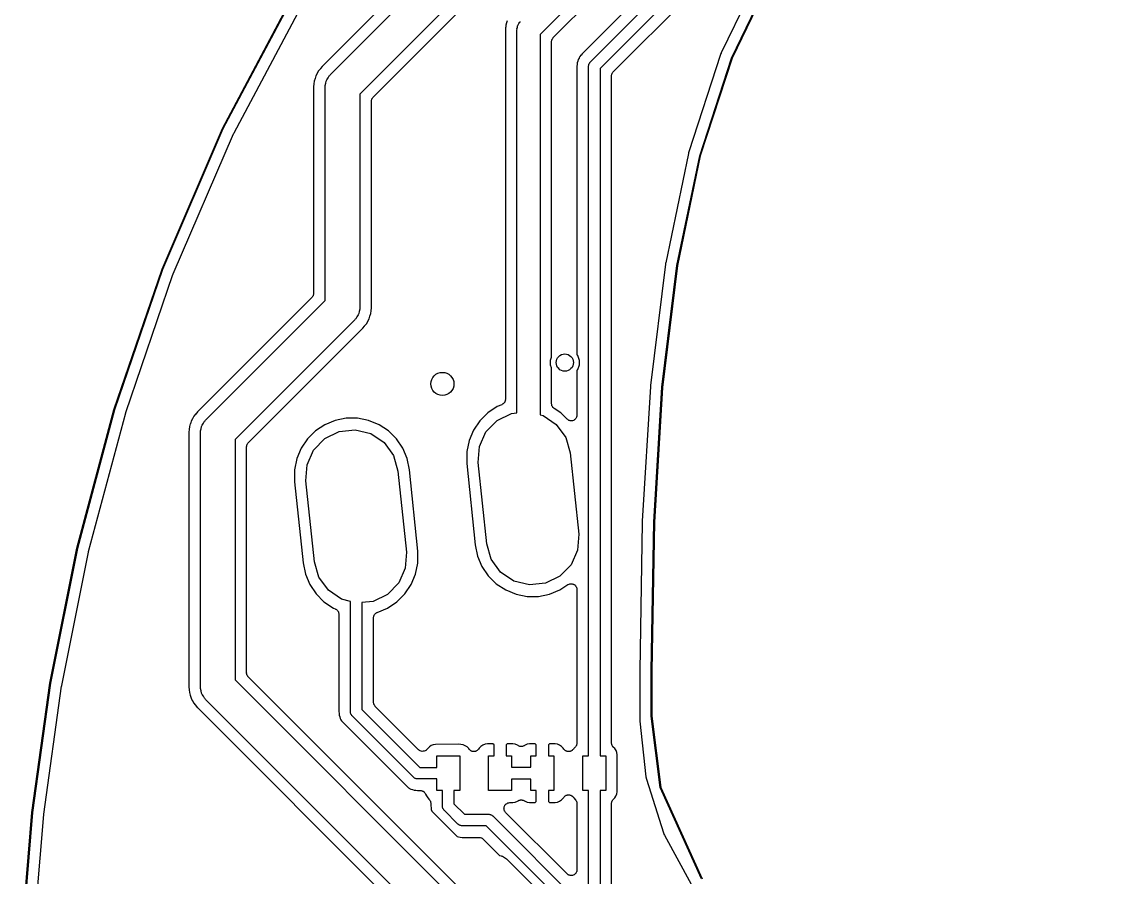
# Model space of a CAD drawing. Extents: x 69.6 to 139.6, y -158 to -61.
# Drawn here: x 69.64 to 88.52, y -91.35 to -76.54 of the extents above; entities that cross this region are included whole.
import ezdxf

# ---------------------------------------------------------------- set-up
doc = ezdxf.new("R2010")
doc.units = 0
doc.header["$MEASUREMENT"] = 0
doc.layers.add('BLACK', color=7, linetype='CONTINUOUS')

msp = doc.modelspace()

# ---------------------------------------------------------------- linework, layer by layer
at = {"layer": 'Black'}
for p, q in [((86.3945, -65.7584), (74.8399, -77.313)), ((74.9779, -77.4579), (86.5362, -65.8995)), ((86.9183, -66.366), (75.49, -77.7943)), ((75.7193, -77.8478), (87.0175, -66.5496)), ((88.4728, -66.9), (78.611, -76.7619)), ((78.8403, -76.8154), (88.5183, -67.1373)), ((88.1593, -68.2765), (79.3409, -77.0948)), ((79.4789, -77.2397), (88.301, -68.4176)), ((88.4131, -68.5883), (79.6496, -77.3518)), ((79.8789, -77.4054), (88.4666, -68.8176)), ((82.4702, -75.5857), (81.749, -77.0775)), ((81.927, -77.169), (82.6507, -75.6712)), ((82.6595, -75.6759), (81.9361, -77.173)), ((73.1119, -78.3908), (74.3857, -75.9915)), ((74.3945, -75.9964), (73.1208, -78.3953)), ((73.3122, -78.4612), (74.5726, -76.0908)), ((78.0156, -76.6373), (78.011, -76.678)), ((78.0157, -76.6363), (78.0155, -76.6368)), ((78.0155, -76.6368), (78.0156, -76.6373)), ((78.0196, -76.598), (78.0157, -76.6363)), ((78.0312, -76.5613), (78.0196, -76.598)), ((78.0313, -76.5607), (78.0312, -76.5613)), ((78.0315, -76.5603), (78.0313, -76.5607)), ((78.0428, -76.5235), (78.0315, -76.5603)), ((78.2118, -76.6616), (78.2185, -76.6363)), ((78.2185, -76.6363), (78.2231, -76.6106)), ((78.2231, -76.6106), (78.2274, -76.603)), ((78.2274, -76.603), (78.2297, -76.5945)), ((78.2297, -76.5945), (78.2447, -76.5731)), ((78.2447, -76.5731), (78.2578, -76.5505)), ((78.2578, -76.5505), (78.2645, -76.5448)), ((78.2645, -76.5448), (78.2696, -76.5376)), ((78.011, -76.678), (78.011, -76.678)), ((78.011, -76.678), (78.011, -76.6794)), ((78.011, -76.6794), (78.011, -83.0774)), ((78.211, -76.679), (78.2125, -76.6703)), ((78.211, -83.3099), (78.211, -76.679)), ((78.2125, -76.6703), (78.2118, -76.6616)), ((78.611, -76.7619), (78.611, -83.3452)), ((78.8192, -76.8481), (78.8204, -76.8439)), ((78.8204, -76.8439), (78.8279, -76.8331)), ((78.8279, -76.8331), (78.8344, -76.8218)), ((78.8344, -76.8218), (78.8378, -76.819)), ((78.8378, -76.819), (78.8403, -76.8154)), ((78.811, -76.8861), (78.8118, -76.8818)), ((78.811, -82.3466), (78.811, -76.8861)), ((78.8114, -76.8774), (78.8148, -76.8648)), ((78.8118, -76.8818), (78.8114, -76.8774)), ((78.8148, -76.8648), (78.817, -76.8519)), ((78.817, -76.8519), (78.8192, -76.8481)), ((79.2648, -77.2222), (79.2561, -77.2496)), ((79.2649, -77.2217), (79.2648, -77.2222)), ((79.2651, -77.2212), (79.2649, -77.2217)), ((79.2735, -77.1938), (79.2651, -77.2212)), ((79.2874, -77.1686), (79.2735, -77.1938)), ((79.2875, -77.1681), (79.2874, -77.1686)), ((79.2878, -77.1677), (79.2875, -77.1681)), ((79.3014, -77.1424), (79.2878, -77.1677)), ((79.3199, -77.1204), (79.3014, -77.1424)), ((79.3201, -77.12), (79.3199, -77.1204)), ((79.3205, -77.1196), (79.3201, -77.12)), ((79.3409, -77.0948), (79.3205, -77.1196)), ((81.7356, -77.1092), (81.1879, -78.7948)), ((81.3766, -78.8613), (81.9267, -77.1696)), ((81.9361, -77.173), (81.3862, -78.8641)), ((81.7436, -77.0914), (81.7356, -77.1092)), ((81.7445, -77.0878), (81.7436, -77.0914)), ((81.7464, -77.0846), (81.7445, -77.0878)), ((81.749, -77.0775), (81.7464, -77.0846)), ((81.9267, -77.1696), (81.9269, -77.1693)), ((81.9269, -77.1693), (81.927, -77.169)), ((74.7761, -77.3898), (74.7533, -77.4324)), ((74.8072, -77.3528), (74.7761, -77.3898)), ((74.8074, -77.3524), (74.8072, -77.3528)), ((74.8078, -77.352), (74.8074, -77.3524)), ((74.8399, -77.313), (74.8078, -77.352)), ((79.2531, -77.2793), (79.2496, -77.3108)), ((79.2496, -77.3108), (79.2496, -82.3053)), ((79.2532, -77.2782), (79.2531, -77.2787)), ((79.2531, -77.2787), (79.2531, -77.2793)), ((79.2561, -77.2496), (79.2532, -77.2782)), ((79.4496, -77.3104), (79.4503, -77.3061)), ((79.4496, -89.2503), (79.4496, -77.3104)), ((79.45, -77.3017), (79.4533, -77.2891)), ((79.4503, -77.3061), (79.45, -77.3017)), ((79.4533, -77.2891), (79.4556, -77.2762)), ((79.4556, -77.2762), (79.4578, -77.2724)), ((79.4578, -77.2724), (79.4589, -77.2682)), ((79.4589, -77.2682), (79.4664, -77.2574)), ((79.4664, -77.2574), (79.473, -77.2461)), ((79.473, -77.2461), (79.4763, -77.2433)), ((79.4763, -77.2433), (79.4789, -77.2397)), ((79.6496, -77.3518), (79.6496, -89.2503)), ((79.8664, -77.4231), (79.873, -77.4118)), ((79.873, -77.4118), (79.8763, -77.409)), ((79.8763, -77.409), (79.8789, -77.4054)), ((74.7006, -77.5686), (74.6957, -77.6166)), ((74.7152, -77.5227), (74.7006, -77.5686)), ((74.7153, -77.5222), (74.7152, -77.5227)), ((74.7155, -77.5217), (74.7153, -77.5222)), ((74.7296, -77.4755), (74.7155, -77.5217)), ((74.7528, -77.4333), (74.7296, -77.4755)), ((74.753, -77.4328), (74.7528, -77.4333)), ((74.7533, -77.4324), (74.753, -77.4328)), ((74.9013, -77.606), (74.9081, -77.5674)), ((74.9081, -77.5674), (74.9147, -77.556)), ((74.9147, -77.556), (74.9181, -77.5432)), ((74.9181, -77.5432), (74.9406, -77.5111)), ((74.9406, -77.5111), (74.9602, -77.4772)), ((74.9602, -77.4772), (74.9703, -77.4687)), ((74.9703, -77.4687), (74.9779, -77.4579)), ((79.8496, -77.4761), (79.8503, -77.4718)), ((79.8496, -89.0265), (79.8496, -77.4761)), ((79.85, -77.4674), (79.8533, -77.4548)), ((79.8503, -77.4718), (79.85, -77.4674)), ((79.8533, -77.4548), (79.8556, -77.4419)), ((79.8556, -77.4419), (79.8578, -77.4381)), ((79.8578, -77.4381), (79.8589, -77.4338)), ((79.8589, -77.4338), (79.8664, -77.4231)), ((74.6956, -77.6176), (74.69, -77.6676)), ((74.69, -77.6676), (74.69, -77.6685)), ((74.69, -77.6685), (74.69, -77.6686)), ((74.69, -77.6686), (74.69, -77.6687)), ((74.69, -77.6687), (74.69, -77.6703)), ((74.69, -77.6703), (74.69, -81.2415)), ((74.6957, -77.6166), (74.6956, -77.6171)), ((74.6956, -77.6171), (74.6956, -77.6176)), ((74.89, -77.67), (74.8923, -77.657)), ((74.89, -81.3657), (74.89, -77.67)), ((74.8911, -77.6439), (74.9013, -77.606)), ((74.8923, -77.657), (74.8911, -77.6439)), ((75.49, -77.7943), (75.49, -81.49)), ((75.69, -77.9185), (75.6908, -77.9142)), ((75.69, -81.4896), (75.69, -77.9185)), ((75.6904, -77.9098), (75.6938, -77.8972)), ((75.6908, -77.9142), (75.6904, -77.9098)), ((75.6938, -77.8972), (75.696, -77.8843)), ((75.696, -77.8843), (75.6982, -77.8805)), ((75.6982, -77.8805), (75.6994, -77.8763)), ((75.6994, -77.8763), (75.7069, -77.8656)), ((75.7069, -77.8656), (75.7134, -77.8542)), ((75.7134, -77.8542), (75.7168, -77.8514)), ((75.7168, -77.8514), (75.7193, -77.8478)), ((72.0666, -80.8234), (73.1117, -78.3911)), ((73.1208, -78.3953), (72.0759, -80.8272)), ((72.2596, -80.9063), (73.3047, -78.4796)), ((73.1117, -78.3911), (73.1118, -78.391)), ((73.1118, -78.391), (73.1119, -78.3908)), ((73.3047, -78.4796), (73.3053, -78.4778)), ((73.3053, -78.4778), (73.3064, -78.4756)), ((73.3064, -78.4756), (73.3066, -78.4751)), ((73.3066, -78.4751), (73.3069, -78.4747)), ((73.3069, -78.4747), (73.3094, -78.4698)), ((73.3094, -78.4698), (73.3122, -78.4612)), ((81.1811, -78.8226), (80.7864, -80.7121)), ((80.9811, -80.7578), (81.3764, -78.8618)), ((81.3862, -78.8641), (80.991, -80.7596)), ((81.1815, -78.8214), (81.1811, -78.8226)), ((81.1818, -78.8194), (81.1815, -78.8214)), ((81.1822, -78.8176), (81.1818, -78.8194)), ((81.1842, -78.8117), (81.1822, -78.8164)), ((81.1822, -78.8164), (81.1822, -78.8164)), ((81.1822, -78.8164), (81.1822, -78.8176)), ((81.1879, -78.7948), (81.1842, -78.8117)), ((81.3764, -78.8618), (81.3765, -78.8616)), ((81.3765, -78.8616), (81.3766, -78.8613)), ((80.7823, -80.7354), (80.524, -82.8396)), ((80.7219, -82.8688), (80.9811, -80.7582)), ((80.991, -80.7596), (80.7318, -82.8699)), ((80.7836, -80.7302), (80.7823, -80.7354)), ((80.784, -80.7239), (80.7836, -80.7302)), ((80.7857, -80.7178), (80.784, -80.7239)), ((80.7864, -80.7121), (80.7857, -80.7178)), ((80.9811, -80.758), (80.9811, -80.7578)), ((80.9811, -80.7582), (80.9811, -80.758)), ((71.2321, -83.2563), (72.0665, -80.8238)), ((72.0759, -80.8272), (71.2416, -83.2594)), ((71.4382, -83.3026), (72.2544, -80.9187)), ((72.0665, -80.8238), (72.0666, -80.8236)), ((72.0666, -80.8236), (72.0666, -80.8234)), ((72.2544, -80.9187), (72.2571, -80.9138)), ((72.2571, -80.9138), (72.2581, -80.9098)), ((72.2581, -80.9098), (72.2596, -80.9063)), ((74.6607, -81.3122), (72.6799, -83.293)), ((72.8179, -83.4379), (74.89, -81.3657)), ((74.6632, -81.3086), (74.6607, -81.3122)), ((74.6666, -81.3058), (74.6632, -81.3086)), ((74.6731, -81.2944), (74.6666, -81.3058)), ((74.6806, -81.2837), (74.6731, -81.2944)), ((74.6818, -81.2795), (74.6806, -81.2837)), ((74.684, -81.2757), (74.6818, -81.2795)), ((74.6862, -81.2628), (74.684, -81.2757)), ((74.6896, -81.2502), (74.6862, -81.2628)), ((74.69, -81.2415), (74.6892, -81.2458)), ((74.6892, -81.2458), (74.6896, -81.2502)), ((75.4787, -81.554), (75.4719, -81.5926)), ((75.4889, -81.5161), (75.4787, -81.554)), ((75.49, -81.49), (75.4877, -81.503)), ((75.4877, -81.503), (75.4889, -81.5161)), ((75.6794, -81.5913), (75.6843, -81.5434)), ((75.6843, -81.5434), (75.6844, -81.5429)), ((75.6844, -81.5423), (75.69, -81.4924)), ((75.6844, -81.5429), (75.6844, -81.5423)), ((75.69, -81.4913), (75.69, -81.4896)), ((75.69, -81.4914), (75.69, -81.4913)), ((75.69, -81.4915), (75.69, -81.4914)), ((75.69, -81.4924), (75.69, -81.4915)), ((75.4021, -81.7021), (73.33, -83.7743)), ((75.4097, -81.6913), (75.4021, -81.7021)), ((75.4198, -81.6828), (75.4097, -81.6913)), ((75.4394, -81.6489), (75.4198, -81.6828)), ((75.4619, -81.6168), (75.4394, -81.6489)), ((75.4653, -81.604), (75.4619, -81.6168)), ((75.4719, -81.5926), (75.4653, -81.604)), ((75.6039, -81.7702), (75.6267, -81.7276)), ((75.6267, -81.7276), (75.627, -81.7272)), ((75.627, -81.7272), (75.6272, -81.7267)), ((75.6272, -81.7267), (75.6504, -81.6845)), ((75.6504, -81.6845), (75.6645, -81.6383)), ((75.6645, -81.6383), (75.6647, -81.6378)), ((75.6647, -81.6378), (75.6648, -81.6373)), ((75.6648, -81.6373), (75.6794, -81.5913)), ((73.5593, -83.8278), (75.5401, -81.847)), ((75.5401, -81.847), (75.5722, -81.808)), ((75.5722, -81.808), (75.5726, -81.8076)), ((75.5726, -81.8076), (75.5728, -81.8072)), ((75.5728, -81.8072), (75.6039, -81.7702)), ((79.2496, -82.3053), (79.2573, -82.3145)), ((79.2573, -82.3145), (79.2871, -82.3964)), ((78.7929, -82.3964), (78.811, -82.3466)), ((78.7929, -82.4836), (78.7929, -82.3964)), ((78.811, -82.5334), (78.7929, -82.4836)), ((79.2871, -82.4836), (79.2573, -82.5655)), ((79.2871, -82.3964), (79.2871, -82.4836)), ((78.811, -83.153), (78.811, -82.5334)), ((79.2573, -82.5655), (79.2496, -82.5747)), ((79.2496, -82.5747), (79.2496, -83.3501)), ((80.5233, -82.8574), (80.3808, -85.1877)), ((80.5237, -82.8496), (80.5233, -82.8518)), ((80.5233, -82.8518), (80.5235, -82.854)), ((80.5235, -82.854), (80.5233, -82.8574)), ((80.524, -82.8396), (80.5237, -82.8496)), ((80.5801, -85.2048), (80.7219, -82.8691)), ((80.7318, -82.8699), (80.5901, -85.2053)), ((80.7219, -82.869), (80.7219, -82.8688)), ((80.7219, -82.8691), (80.7219, -82.869)), ((70.59, -85.6565), (71.232, -83.2566)), ((71.2416, -83.2594), (70.5997, -85.6589)), ((71.232, -83.2565), (71.2321, -83.2563)), ((71.232, -83.2566), (71.232, -83.2565)), ((77.8677, -83.2034), (77.7052, -83.3113)), ((77.9491, -83.1698), (77.8677, -83.2034)), ((77.9547, -83.1662), (77.9491, -83.1698)), ((77.961, -83.164), (77.9547, -83.1662)), ((77.9693, -83.157), (77.961, -83.164)), ((77.9784, -83.1512), (77.9693, -83.157)), ((77.9825, -83.1459), (77.9784, -83.1512)), ((77.9876, -83.1416), (77.9825, -83.1459)), ((77.993, -83.1323), (77.9876, -83.1416)), ((77.9996, -83.1237), (77.993, -83.1323)), ((78.0016, -83.1173), (77.9996, -83.1237)), ((78.005, -83.1116), (78.0016, -83.1173)), ((78.0068, -83.1009), (78.005, -83.1116)), ((78.0101, -83.0906), (78.0068, -83.1009)), ((78.011, -83.0774), (78.0098, -83.0839)), ((78.0098, -83.0839), (78.0101, -83.0906)), ((78.8135, -83.167), (78.811, -83.153)), ((78.8151, -83.1812), (78.8135, -83.167)), ((78.8165, -83.184), (78.8151, -83.1812)), ((78.817, -83.1872), (78.8165, -83.184)), ((78.8242, -83.1995), (78.817, -83.1872)), ((78.8305, -83.2123), (78.8242, -83.1995)), ((78.8328, -83.2145), (78.8305, -83.2123)), ((78.8344, -83.2172), (78.8328, -83.2145)), ((78.8453, -83.2264), (78.8344, -83.2172)), ((78.8556, -83.2363), (78.8453, -83.2264)), ((78.9686, -83.3113), (78.8556, -83.2363)), ((70.7929, -85.7106), (71.4358, -83.3113)), ((71.4358, -83.3113), (71.4373, -83.3081)), ((71.4373, -83.3081), (71.4382, -83.3026)), ((72.5928, -83.4133), (72.5696, -83.4555)), ((72.593, -83.4128), (72.5928, -83.4133)), ((72.5933, -83.4124), (72.593, -83.4128)), ((72.6161, -83.3698), (72.5933, -83.4124)), ((72.6472, -83.3328), (72.6161, -83.3698)), ((72.6474, -83.3324), (72.6472, -83.3328)), ((72.6478, -83.332), (72.6474, -83.3324)), ((72.6799, -83.293), (72.6478, -83.332)), ((72.8002, -83.4572), (72.8103, -83.4487)), ((72.8103, -83.4487), (72.8179, -83.4379)), ((75.0644, -83.4426), (74.8841, -83.517)), ((75.2558, -83.4047), (75.0644, -83.4426)), ((75.4509, -83.4047), (75.2558, -83.4047)), ((75.6422, -83.4426), (75.4509, -83.4047)), ((75.8226, -83.517), (75.6422, -83.4426)), ((77.5668, -83.4488), (77.4577, -83.6105)), ((77.7052, -83.3113), (77.5668, -83.4488)), ((77.674, -83.6415), (77.867, -83.4416)), ((77.867, -83.4416), (78.1167, -83.3199)), ((78.1167, -83.3199), (78.211, -83.3099)), ((78.611, -83.3452), (78.6626, -83.358)), ((78.6626, -83.358), (78.8929, -83.5134)), ((79.0791, -83.421), (78.9686, -83.3113)), ((79.0897, -83.4284), (79.0791, -83.421)), ((79.0996, -83.4367), (79.0897, -83.4284)), ((79.1039, -83.4382), (79.0996, -83.4367)), ((79.1076, -83.4409), (79.1039, -83.4382)), ((79.1201, -83.4441), (79.1076, -83.4409)), ((79.1322, -83.4486), (79.1201, -83.4441)), ((79.1368, -83.4486), (79.1322, -83.4486)), ((79.1412, -83.4497), (79.1368, -83.4486)), ((79.154, -83.4486), (79.1412, -83.4497)), ((79.1669, -83.4486), (79.154, -83.4486)), ((79.1712, -83.447), (79.1669, -83.4486)), ((79.1758, -83.4466), (79.1712, -83.447)), ((79.1875, -83.4411), (79.1758, -83.4466)), ((79.1996, -83.4367), (79.1875, -83.4411)), ((79.2031, -83.4337), (79.1996, -83.4367)), ((79.2072, -83.4318), (79.2031, -83.4337)), ((79.2163, -83.4226), (79.2072, -83.4318)), ((79.2262, -83.4144), (79.2163, -83.4226)), ((79.2285, -83.4104), (79.2262, -83.4144)), ((79.2317, -83.4071), (79.2285, -83.4104)), ((79.2371, -83.3954), (79.2317, -83.4071)), ((79.2435, -83.3843), (79.2371, -83.3954)), ((79.2443, -83.3798), (79.2435, -83.3843)), ((79.2463, -83.3756), (79.2443, -83.3798)), ((79.2473, -83.3628), (79.2463, -83.3756)), ((79.2496, -83.3501), (79.2473, -83.3628)), ((72.5356, -83.5976), (72.53, -83.6476)), ((72.5357, -83.5966), (72.5356, -83.5971)), ((72.5356, -83.5971), (72.5356, -83.5976)), ((72.5406, -83.5486), (72.5357, -83.5966)), ((72.5552, -83.5027), (72.5406, -83.5486)), ((72.5553, -83.5022), (72.5552, -83.5027)), ((72.5555, -83.5017), (72.5553, -83.5022)), ((72.5696, -83.4555), (72.5555, -83.5017)), ((72.73, -83.65), (72.7323, -83.637)), ((72.7311, -83.6239), (72.7413, -83.586)), ((72.7323, -83.637), (72.7311, -83.6239)), ((72.7413, -83.586), (72.7481, -83.5474)), ((72.7481, -83.5474), (72.7547, -83.536)), ((72.7547, -83.536), (72.7581, -83.5232)), ((72.7581, -83.5232), (72.7806, -83.4911)), ((72.7806, -83.4911), (72.8002, -83.4572)), ((74.7216, -83.6249), (74.5832, -83.7624)), ((74.8841, -83.517), (74.7216, -83.6249)), ((74.8834, -83.7552), (75.1331, -83.6334)), ((75.1331, -83.6334), (75.4095, -83.6044)), ((75.4095, -83.6044), (75.679, -83.6716)), ((75.9851, -83.6249), (75.8226, -83.517)), ((76.1235, -83.7624), (75.9851, -83.6249)), ((77.4577, -83.6105), (77.3821, -83.7903)), ((77.561, -83.8953), (77.674, -83.6415)), ((78.8929, -83.5134), (79.0563, -83.7382)), ((72.53, -83.6476), (72.53, -83.6485)), ((72.53, -83.6485), (72.53, -83.6486)), ((72.53, -83.6486), (72.53, -83.6487)), ((72.53, -83.6487), (72.53, -83.6503)), ((72.53, -83.6503), (72.53, -88.0551)), ((72.73, -88.06), (72.73, -83.65)), ((73.33, -83.7743), (73.33, -87.9357)), ((73.5534, -83.8342), (73.5568, -83.8314)), ((73.5568, -83.8314), (73.5593, -83.8278)), ((74.5832, -83.7624), (74.4741, -83.9241)), ((74.6904, -83.9551), (74.8834, -83.7552)), ((75.679, -83.6716), (75.9094, -83.827)), ((75.9094, -83.827), (76.0727, -84.0517)), ((76.2326, -83.9241), (76.1235, -83.7624)), ((77.3821, -83.7903), (77.3429, -83.9814)), ((79.0563, -83.7382), (79.1328, -84.0052)), ((73.53, -83.8985), (73.5308, -83.8942)), ((73.53, -87.8115), (73.53, -83.8985)), ((73.5304, -83.8898), (73.5338, -83.8772)), ((73.5308, -83.8942), (73.5304, -83.8898)), ((73.5338, -83.8772), (73.536, -83.8643)), ((73.536, -83.8643), (73.5382, -83.8605)), ((73.5382, -83.8605), (73.5394, -83.8563)), ((73.5394, -83.8563), (73.5469, -83.8456)), ((73.5469, -83.8456), (73.5534, -83.8342)), ((74.4741, -83.9241), (74.3985, -84.1039)), ((74.5774, -84.2089), (74.6904, -83.9551)), ((76.3082, -84.1039), (76.2326, -83.9241)), ((77.3429, -83.9814), (77.3415, -84.181)), ((77.5416, -84.1725), (77.561, -83.8953)), ((79.1328, -84.0052), (79.2804, -85.409)), ((74.3985, -84.1039), (74.3593, -84.295)), ((74.558, -84.4861), (74.5774, -84.2089)), ((76.0727, -84.0517), (76.1493, -84.3188)), ((76.3484, -84.2998), (76.3082, -84.1039)), ((77.3415, -84.181), (77.3424, -84.1909)), ((77.3424, -84.1909), (77.49, -85.5952)), ((77.6891, -85.5762), (77.5416, -84.1725)), ((74.3593, -84.295), (74.3579, -84.4946)), ((76.1493, -84.3188), (76.2968, -85.7226)), ((76.496, -85.7042), (76.3484, -84.2998)), ((74.3579, -84.4946), (74.3589, -84.5045)), ((74.3589, -84.5045), (74.5065, -85.9088)), ((74.7056, -85.8898), (74.558, -84.4861)), ((80.3817, -85.2158), (80.337, -87.7725)), ((80.3808, -85.1877), (80.3816, -85.2104)), ((80.3816, -85.2104), (80.3812, -85.2131)), ((80.3812, -85.2131), (80.3817, -85.2158)), ((80.537, -87.776), (80.5801, -85.205)), ((80.5901, -85.2053), (80.547, -87.7761)), ((80.5801, -85.2049), (80.5801, -85.2048)), ((80.5801, -85.205), (80.5801, -85.2049)), ((79.2804, -85.409), (79.261, -85.6861)), ((70.1223, -87.9913), (70.5899, -85.6568)), ((70.5997, -85.6589), (70.1321, -87.9931)), ((70.5899, -85.6568), (70.59, -85.6567)), ((70.59, -85.6567), (70.59, -85.6565)), ((70.7898, -85.7224), (70.7916, -85.7179)), ((70.7916, -85.7179), (70.7919, -85.7143)), ((70.7919, -85.7143), (70.7929, -85.7106)), ((76.4955, -85.9136), (76.4969, -85.714)), ((76.4969, -85.714), (76.496, -85.7042)), ((77.49, -85.5952), (77.5303, -85.7911)), ((77.7657, -85.8433), (77.6891, -85.5762)), ((79.261, -85.6861), (79.148, -85.9399)), ((70.3283, -88.0321), (70.7898, -85.7224)), ((74.5065, -85.9088), (74.5467, -86.1047)), ((74.7822, -86.1569), (74.7056, -85.8898)), ((76.2968, -85.7226), (76.2774, -85.9997)), ((77.5303, -85.7911), (77.6058, -85.9709)), ((77.929, -86.0681), (77.7657, -85.8433)), ((76.2774, -85.9997), (76.1644, -86.2535)), ((76.4563, -86.1047), (76.4955, -85.9136)), ((77.6058, -85.9709), (77.7149, -86.1327)), ((78.1594, -86.2234), (77.929, -86.0681)), ((79.148, -85.9399), (78.955, -86.1398)), ((74.5467, -86.1047), (74.6223, -86.2845)), ((74.6223, -86.2845), (74.7314, -86.4463)), ((74.9455, -86.3816), (74.7822, -86.1569)), ((76.1644, -86.2535), (75.9714, -86.4534)), ((76.2716, -86.4463), (76.3807, -86.2845)), ((76.3807, -86.2845), (76.4563, -86.1047)), ((77.7149, -86.1327), (77.8533, -86.2701)), ((77.8533, -86.2701), (78.0158, -86.3781)), ((78.429, -86.2906), (78.1594, -86.2234)), ((78.7053, -86.2616), (78.429, -86.2906)), ((78.955, -86.1398), (78.7053, -86.2616)), ((78.9543, -86.3781), (79.0942, -86.2851)), ((79.0942, -86.2851), (79.0971, -86.2838)), ((79.0971, -86.2838), (79.0996, -86.2818)), ((79.0996, -86.2818), (79.113, -86.2769)), ((79.113, -86.2769), (79.1261, -86.2712)), ((79.1261, -86.2712), (79.1292, -86.271)), ((79.1292, -86.271), (79.1322, -86.2699)), ((79.1322, -86.2699), (79.1465, -86.2699)), ((79.1465, -86.2699), (79.1607, -86.269)), ((79.1607, -86.269), (79.1638, -86.2699)), ((79.1638, -86.2699), (79.1669, -86.2699)), ((79.1669, -86.2699), (79.1804, -86.2748)), ((79.1804, -86.2748), (79.194, -86.2788)), ((79.194, -86.2788), (79.1966, -86.2807)), ((79.1966, -86.2807), (79.1996, -86.2818)), ((79.1996, -86.2818), (79.2105, -86.291)), ((74.7314, -86.4463), (74.8698, -86.5837)), ((75.1758, -86.537), (74.9455, -86.3816)), ((75.9714, -86.4534), (75.7217, -86.5752)), ((76.1332, -86.5837), (76.2716, -86.4463)), ((78.0158, -86.3781), (78.1962, -86.4524)), ((78.1962, -86.4524), (78.3875, -86.4903)), ((78.5826, -86.4903), (78.774, -86.4524)), ((78.774, -86.4524), (78.9543, -86.3781)), ((79.2105, -86.291), (79.222, -86.2994)), ((79.222, -86.2994), (79.2238, -86.3021)), ((79.2238, -86.3021), (79.2262, -86.3041)), ((79.2262, -86.3041), (79.2333, -86.3165)), ((79.2333, -86.3165), (79.2412, -86.3284)), ((79.2412, -86.3284), (79.242, -86.3315)), ((79.242, -86.3315), (79.2435, -86.3342)), ((79.2435, -86.3342), (79.246, -86.3482)), ((79.246, -86.3482), (79.2494, -86.3621)), ((79.2494, -86.3621), (79.249, -86.3653)), ((79.249, -86.3653), (79.2496, -86.3684)), ((79.2496, -86.3684), (79.2496, -89.0267)), ((74.8698, -86.5837), (75.0323, -86.6917)), ((75.3274, -86.5748), (75.1758, -86.537)), ((75.3274, -88.4874), (75.3274, -86.5748)), ((75.7217, -86.5752), (75.5274, -86.5956)), ((75.5274, -86.5956), (75.5274, -88.446)), ((75.9708, -86.6917), (76.1332, -86.5837)), ((78.3875, -86.4903), (78.5826, -86.4903)), ((75.0323, -86.6917), (75.0655, -86.7054)), ((75.0655, -86.7054), (75.0712, -86.7089)), ((75.0712, -86.7089), (75.0774, -86.7112)), ((75.0774, -86.7112), (75.0857, -86.7182)), ((75.0857, -86.7182), (75.0949, -86.724)), ((75.0949, -86.724), (75.0989, -86.7293)), ((75.0989, -86.7293), (75.104, -86.7335)), ((75.104, -86.7335), (75.1094, -86.7429)), ((75.1094, -86.7429), (75.116, -86.7515)), ((75.116, -86.7515), (75.1181, -86.7579)), ((75.1181, -86.7579), (75.1214, -86.7636)), ((75.1214, -86.7636), (75.1233, -86.7743)), ((75.1233, -86.7743), (75.1265, -86.7846)), ((75.1265, -86.7846), (75.1263, -86.7913)), ((75.1263, -86.7913), (75.1274, -86.7978)), ((75.1274, -86.7978), (75.1274, -88.4825)), ((75.7274, -86.8589), (75.7286, -86.8523)), ((75.7283, -86.8457), (75.7316, -86.8354)), ((75.7286, -86.8523), (75.7283, -86.8457)), ((75.7316, -86.8354), (75.7335, -86.8247)), ((75.7335, -86.8247), (75.7368, -86.8189)), ((75.7368, -86.8189), (75.7388, -86.8126)), ((75.7388, -86.8126), (75.7454, -86.804)), ((75.7454, -86.804), (75.7508, -86.7946)), ((75.7508, -86.7946), (75.7559, -86.7903)), ((75.7559, -86.7903), (75.76, -86.7851)), ((75.76, -86.7851), (75.7691, -86.7793)), ((75.7691, -86.7793), (75.7774, -86.7723)), ((75.7774, -86.7723), (75.7837, -86.77)), ((75.7837, -86.77), (75.7893, -86.7664)), ((75.7893, -86.7664), (75.9708, -86.6917)), ((75.7274, -88.3217), (75.7274, -86.8589)), ((80.337, -87.7725), (80.337, -87.7725)), ((80.337, -87.7725), (80.337, -87.7725)), ((80.337, -87.7725), (80.337, -87.7765)), ((80.337, -87.7765), (80.337, -88.5614)), ((80.537, -87.7761), (80.537, -87.776)), ((80.537, -87.776), (80.537, -87.776)), ((80.537, -88.5614), (80.537, -87.7761)), ((80.547, -87.7761), (80.547, -88.5611)), ((73.33, -87.9357), (77.4501, -92.0559)), ((73.5308, -87.8158), (73.53, -87.8115)), ((73.5304, -87.8202), (73.5308, -87.8158)), ((73.5338, -87.8328), (73.5304, -87.8202)), ((73.536, -87.8457), (73.5338, -87.8328)), ((73.5382, -87.8495), (73.536, -87.8457)), ((73.5394, -87.8537), (73.5382, -87.8495)), ((73.5469, -87.8644), (73.5394, -87.8537)), ((73.5534, -87.8757), (73.5469, -87.8644)), ((73.5568, -87.8786), (73.5534, -87.8757)), ((73.5593, -87.8822), (73.5568, -87.8786)), ((77.5913, -91.9142), (73.5593, -87.8822)), ((69.8107, -90.2278), (70.1222, -87.9916)), ((70.1321, -87.9931), (69.8206, -90.229)), ((70.0188, -90.2563), (70.3257, -88.0447)), ((70.1222, -87.9916), (70.1223, -87.9914)), ((70.1223, -87.9914), (70.1223, -87.9913)), ((70.3257, -88.0447), (70.3274, -88.0393)), ((70.3274, -88.0393), (70.3275, -88.0359)), ((70.3275, -88.0359), (70.3283, -88.0321)), ((72.53, -88.0551), (72.5349, -88.1054)), ((72.5349, -88.1054), (72.5349, -88.1059)), ((72.5349, -88.1059), (72.535, -88.1065)), ((72.535, -88.1065), (72.5392, -88.1545)), ((72.5392, -88.1545), (72.5532, -88.2007)), ((72.7323, -88.073), (72.73, -88.06)), ((72.7311, -88.0861), (72.7323, -88.073)), ((72.7413, -88.124), (72.7311, -88.0861)), ((72.7481, -88.1626), (72.7413, -88.124)), ((72.7547, -88.174), (72.7481, -88.1626)), ((72.7581, -88.1868), (72.7547, -88.174)), ((72.5532, -88.2007), (72.5533, -88.2013)), ((72.5533, -88.2013), (72.5535, -88.2017)), ((72.5535, -88.2017), (72.5669, -88.248)), ((72.5669, -88.248), (72.5896, -88.2906)), ((72.5896, -88.2906), (72.5897, -88.2911)), ((72.5897, -88.2911), (72.5901, -88.2916)), ((72.5901, -88.2916), (72.6123, -88.3344)), ((72.6123, -88.3344), (72.6427, -88.3717)), ((72.7806, -88.2189), (72.7581, -88.1868)), ((72.8002, -88.2528), (72.7806, -88.2189)), ((72.8103, -88.2613), (72.8002, -88.2528)), ((72.8179, -88.2721), (72.8103, -88.2613)), ((76.938, -92.3923), (72.8179, -88.2721)), ((75.7282, -88.3261), (75.7274, -88.3217)), ((75.7278, -88.3305), (75.7282, -88.3261)), ((75.7312, -88.3431), (75.7278, -88.3305)), ((75.7335, -88.3559), (75.7312, -88.3431)), ((75.7357, -88.3597), (75.7335, -88.3559)), ((75.7368, -88.364), (75.7357, -88.3597)), ((75.7443, -88.3747), (75.7368, -88.364)), ((72.6427, -88.3717), (72.643, -88.3722)), ((72.643, -88.3722), (72.6434, -88.3726)), ((72.6434, -88.3726), (72.6747, -88.4118)), ((72.6747, -88.4118), (72.6754, -88.4125)), ((72.6754, -88.4125), (72.6754, -88.4126)), ((72.6754, -88.4126), (72.6755, -88.4126)), ((72.6755, -88.4126), (72.6766, -88.4137)), ((72.6766, -88.4137), (76.7087, -92.4458)), ((75.1274, -88.4825), (75.1306, -88.5145)), ((75.1306, -88.5145), (75.1305, -88.515)), ((75.1305, -88.515), (75.1306, -88.5155)), ((75.1306, -88.5155), (75.1332, -88.5441)), ((75.1332, -88.5441), (75.1415, -88.5716)), ((75.3282, -88.4918), (75.3274, -88.4874)), ((75.3278, -88.4961), (75.3282, -88.4918)), ((75.3312, -88.5088), (75.3278, -88.4961)), ((75.3335, -88.5216), (75.3312, -88.5088)), ((75.3357, -88.5254), (75.3335, -88.5216)), ((75.3368, -88.5297), (75.3357, -88.5254)), ((75.3443, -88.5404), (75.3368, -88.5297)), ((75.3508, -88.5517), (75.3443, -88.5404)), ((75.3542, -88.5545), (75.3508, -88.5517)), ((75.5274, -88.446), (76.5314, -89.45)), ((75.7508, -88.386), (75.7443, -88.3747)), ((75.7542, -88.3888), (75.7508, -88.386)), ((75.7567, -88.3924), (75.7542, -88.3888)), ((76.508, -89.1437), (75.7567, -88.3924)), ((75.1415, -88.5716), (75.1415, -88.5721)), ((75.1415, -88.5721), (75.1418, -88.5726)), ((75.1418, -88.5726), (75.1498, -88.6002)), ((75.1498, -88.6002), (75.1632, -88.6255)), ((75.1632, -88.6255), (75.1634, -88.626)), ((75.1634, -88.626), (75.1637, -88.6265)), ((75.1637, -88.6265), (75.1724, -88.6431)), ((75.1724, -88.6431), (76.3337, -89.8044)), ((75.3567, -88.5581), (75.3542, -88.5545)), ((76.4193, -89.6207), (75.3567, -88.5581)), ((80.337, -88.5614), (80.337, -88.5614)), ((80.337, -88.5614), (80.337, -88.5615)), ((80.337, -88.5615), (80.337, -88.5631)), ((80.337, -88.5631), (80.3374, -88.619)), ((80.3374, -88.619), (80.3383, -88.6272)), ((80.3383, -88.6272), (80.3379, -88.6325)), ((80.3379, -88.6325), (80.3388, -88.6378)), ((80.3388, -88.6378), (80.3388, -88.6466)), ((80.3388, -88.6466), (80.4452, -89.6101)), ((80.5371, -88.5617), (80.537, -88.5614)), ((80.537, -88.562), (80.5371, -88.5617)), ((80.692, -89.797), (80.537, -88.562)), ((80.547, -88.5611), (80.7018, -89.795)), ((76.694, -89.0945), (76.6662, -89.1222)), ((76.7267, -89.0728), (76.694, -89.0945)), ((76.7629, -89.0579), (76.7267, -89.0728)), ((76.8014, -89.0503), (76.7629, -89.0579)), ((77.1921, -89.0501), (76.8014, -89.0503)), ((77.2408, -89.0504), (77.1921, -89.0501)), ((77.2792, -89.0583), (77.2408, -89.0504)), ((77.3154, -89.0735), (77.2792, -89.0583)), ((77.3479, -89.0954), (77.3154, -89.0735)), ((77.3756, -89.1233), (77.3479, -89.0954)), ((77.5576, -89.1158), (77.5469, -89.1316)), ((77.5868, -89.0868), (77.5576, -89.1158)), ((77.6211, -89.064), (77.5868, -89.0868)), ((77.6592, -89.0483), (77.6211, -89.064)), ((77.6996, -89.0403), (77.6592, -89.0483)), ((77.7957, -89.0403), (77.6996, -89.0403)), ((77.8146, -89.0592), (77.7957, -89.0403)), ((77.8146, -89.2503), (77.8146, -89.0592)), ((78.0435, -89.0403), (78.0246, -89.0592)), ((78.0246, -89.0592), (78.0246, -89.2503)), ((78.1396, -89.0403), (78.0435, -89.0403)), ((78.18, -89.0483), (78.1396, -89.0403)), ((78.218, -89.064), (78.18, -89.0483)), ((78.2297, -89.0717), (78.218, -89.064)), ((78.2354, -89.0742), (78.2297, -89.0717)), ((78.2405, -89.078), (78.2354, -89.0742)), ((78.2513, -89.0811), (78.2405, -89.078)), ((78.2615, -89.0856), (78.2513, -89.0811)), ((78.2678, -89.086), (78.2615, -89.0856)), ((78.2739, -89.0878), (78.2678, -89.086)), ((78.285, -89.0871), (78.2739, -89.0878)), ((78.2961, -89.0878), (78.285, -89.0871)), ((78.3022, -89.086), (78.2961, -89.0878)), ((78.3085, -89.0856), (78.3022, -89.086)), ((78.3187, -89.0811), (78.3085, -89.0856)), ((78.3295, -89.078), (78.3187, -89.0811)), ((78.3346, -89.0742), (78.3295, -89.078)), ((78.3403, -89.0717), (78.3346, -89.0742)), ((78.352, -89.064), (78.3403, -89.0717)), ((78.39, -89.0483), (78.352, -89.064)), ((78.4304, -89.0403), (78.39, -89.0483)), ((78.5265, -89.0403), (78.4304, -89.0403)), ((78.5454, -89.0592), (78.5265, -89.0403)), ((78.5454, -89.2503), (78.5454, -89.0592)), ((78.7743, -89.0403), (78.7554, -89.0592)), ((78.7554, -89.0592), (78.7554, -89.2503)), ((78.8704, -89.0403), (78.7743, -89.0403)), ((78.9108, -89.0483), (78.8704, -89.0403)), ((78.9489, -89.064), (78.9108, -89.0483)), ((78.9832, -89.0867), (78.9489, -89.064)), ((79.0124, -89.1158), (78.9832, -89.0867)), ((79.0231, -89.1317), (79.0124, -89.1158)), ((79.22, -89.0976), (79.1953, -89.1222)), ((79.2227, -89.0939), (79.22, -89.0976)), ((79.2262, -89.091), (79.2227, -89.0939)), ((79.2326, -89.0798), (79.2262, -89.091)), ((79.2401, -89.0693), (79.2326, -89.0798)), ((79.2413, -89.0648), (79.2401, -89.0693)), ((79.2435, -89.0609), (79.2413, -89.0648)), ((79.2458, -89.0482), (79.2435, -89.0609)), ((79.2492, -89.0357), (79.2458, -89.0482)), ((79.2496, -89.0267), (79.2488, -89.0312)), ((79.2488, -89.0312), (79.2492, -89.0357)), ((79.8503, -89.0307), (79.8496, -89.0265)), ((79.8499, -89.0349), (79.8503, -89.0307)), ((79.8533, -89.0477), (79.8499, -89.0349)), ((79.8556, -89.0607), (79.8533, -89.0477)), ((79.8577, -89.0644), (79.8556, -89.0607)), ((79.8588, -89.0685), (79.8577, -89.0644)), ((79.8664, -89.0793), (79.8588, -89.0685)), ((79.873, -89.0908), (79.8664, -89.0793)), ((79.8762, -89.0935), (79.873, -89.0908)), ((79.8786, -89.097), (79.8762, -89.0935)), ((79.9047, -89.1233), (79.8786, -89.097)), ((76.5087, -89.1442), (76.508, -89.1437)), ((76.5092, -89.145), (76.5087, -89.1442)), ((76.5229, -89.1542), (76.5092, -89.145)), ((76.5364, -89.1637), (76.5229, -89.1542)), ((76.5373, -89.1639), (76.5364, -89.1637)), ((76.538, -89.1644), (76.5373, -89.1639)), ((76.5541, -89.1684), (76.538, -89.1644)), ((76.57, -89.1726), (76.5541, -89.1684)), ((76.5709, -89.1726), (76.57, -89.1726)), ((76.5717, -89.1728), (76.5709, -89.1726)), ((76.5881, -89.1711), (76.5717, -89.1728)), ((76.6046, -89.1696), (76.5881, -89.1711)), ((76.6054, -89.1692), (76.6046, -89.1696)), ((76.6063, -89.1692), (76.6054, -89.1692)), ((76.6211, -89.1619), (76.6063, -89.1692)), ((76.6361, -89.1549), (76.6211, -89.1619)), ((76.6367, -89.1543), (76.6361, -89.1549)), ((76.6375, -89.1539), (76.6367, -89.1543)), ((76.6489, -89.1421), (76.6375, -89.1539)), ((76.6606, -89.1304), (76.6489, -89.1421)), ((76.661, -89.1296), (76.6606, -89.1304)), ((76.6616, -89.1289), (76.661, -89.1296)), ((76.6662, -89.1222), (76.6616, -89.1289)), ((76.821, -89.45), (76.821, -89.2503)), ((76.821, -89.2503), (77.2198, -89.2503)), ((77.2198, -89.2503), (77.2198, -89.8497)), ((77.3807, -89.131), (77.3756, -89.1233)), ((77.3882, -89.1389), (77.3807, -89.131)), ((77.3945, -89.1476), (77.3882, -89.1389)), ((77.4001, -89.1514), (77.3945, -89.1476)), ((77.4047, -89.1562), (77.4001, -89.1514)), ((77.4144, -89.161), (77.4047, -89.1562)), ((77.4233, -89.167), (77.4144, -89.161)), ((77.4298, -89.1687), (77.4233, -89.167)), ((77.4358, -89.1716), (77.4298, -89.1687)), ((77.4465, -89.1728), (77.4358, -89.1716)), ((77.457, -89.1755), (77.4465, -89.1728)), ((77.4637, -89.1748), (77.457, -89.1755)), ((77.4703, -89.1755), (77.4637, -89.1748)), ((77.4808, -89.173), (77.4703, -89.1755)), ((77.4916, -89.1718), (77.4808, -89.173)), ((77.4976, -89.1689), (77.4916, -89.1718)), ((77.504, -89.1673), (77.4976, -89.1689)), ((77.5131, -89.1613), (77.504, -89.1673)), ((77.5228, -89.1566), (77.5131, -89.1613)), ((77.5274, -89.1518), (77.5228, -89.1566)), ((77.533, -89.1481), (77.5274, -89.1518)), ((77.5394, -89.1394), (77.533, -89.1481)), ((77.5469, -89.1316), (77.5394, -89.1394)), ((77.7202, -89.8497), (77.7202, -89.2503)), ((77.7202, -89.2503), (77.8146, -89.2503)), ((78.0246, -89.2503), (78.119, -89.2503)), ((78.119, -89.2503), (78.119, -89.445)), ((78.451, -89.445), (78.451, -89.2503)), ((78.451, -89.2503), (78.5454, -89.2503)), ((78.7554, -89.2503), (78.8498, -89.2503)), ((78.8498, -89.2503), (78.8498, -89.8497)), ((79.0304, -89.1392), (79.0231, -89.1317)), ((79.0366, -89.1477), (79.0304, -89.1392)), ((79.0424, -89.1516), (79.0366, -89.1477)), ((79.0473, -89.1567), (79.0424, -89.1516)), ((79.0567, -89.1612), (79.0473, -89.1567)), ((79.0654, -89.1671), (79.0567, -89.1612)), ((79.0722, -89.1688), (79.0654, -89.1671)), ((79.0785, -89.1719), (79.0722, -89.1688)), ((79.0889, -89.173), (79.0785, -89.1719)), ((79.0991, -89.1755), (79.0889, -89.173)), ((79.106, -89.1748), (79.0991, -89.1755)), ((79.113, -89.1755), (79.106, -89.1748)), ((79.1232, -89.173), (79.113, -89.1755)), ((79.1336, -89.1719), (79.1232, -89.173)), ((79.1399, -89.1688), (79.1336, -89.1719)), ((79.1467, -89.1671), (79.1399, -89.1688)), ((79.1554, -89.1612), (79.1467, -89.1671)), ((79.1648, -89.1567), (79.1554, -89.1612)), ((79.1697, -89.1516), (79.1648, -89.1567)), ((79.1755, -89.1477), (79.1697, -89.1516)), ((79.1817, -89.1392), (79.1755, -89.1477)), ((79.1889, -89.1317), (79.1817, -89.1392)), ((79.1953, -89.1222), (79.1889, -89.1317)), ((79.3502, -89.8497), (79.3502, -89.2503)), ((79.3502, -89.2503), (79.4496, -89.2503)), ((79.6496, -89.2503), (79.749, -89.2503)), ((79.749, -89.2503), (79.749, -89.8497)), ((79.9264, -89.1559), (79.9047, -89.1233)), ((79.9414, -89.1922), (79.9264, -89.1559)), ((79.949, -89.2307), (79.9414, -89.1922)), ((79.9492, -89.822), (79.949, -89.2307)), ((76.5314, -89.45), (76.821, -89.45)), ((78.119, -89.445), (78.451, -89.445)), ((76.4229, -89.6232), (76.4193, -89.6207)), ((76.4257, -89.6266), (76.4229, -89.6232)), ((76.437, -89.6331), (76.4257, -89.6266)), ((76.4477, -89.6406), (76.437, -89.6331)), ((76.452, -89.6418), (76.4477, -89.6406)), ((76.4558, -89.644), (76.452, -89.6418)), ((76.4687, -89.6462), (76.4558, -89.644)), ((76.4813, -89.6496), (76.4687, -89.6462)), ((76.4857, -89.6492), (76.4813, -89.6496)), ((76.49, -89.65), (76.4857, -89.6492)), ((76.821, -89.65), (76.49, -89.65)), ((76.821, -89.8497), (76.821, -89.65)), ((78.451, -89.655), (78.119, -89.655)), ((78.119, -89.655), (78.119, -89.8497)), ((78.451, -89.8497), (78.451, -89.655)), ((80.4452, -89.6101), (80.45, -89.6328)), ((80.45, -89.6328), (80.45, -89.6335)), ((80.45, -89.6335), (80.4502, -89.6341)), ((80.4502, -89.6341), (80.4544, -89.6556)), ((80.4544, -89.6556), (80.7459, -90.5801)), ((76.3337, -89.8044), (76.3473, -89.8117)), ((76.3473, -89.8117), (76.3477, -89.812)), ((76.3477, -89.812), (76.3482, -89.8122)), ((76.3482, -89.8122), (76.3734, -89.8261)), ((76.3734, -89.8261), (76.4008, -89.8344)), ((76.4008, -89.8344), (76.4013, -89.8347)), ((76.4013, -89.8347), (76.4018, -89.8347)), ((76.4018, -89.8347), (76.4292, -89.8435)), ((76.4292, -89.8435), (76.4577, -89.8463)), ((76.4577, -89.8463), (76.4583, -89.8465)), ((76.4583, -89.8465), (76.4588, -89.8465)), ((76.4588, -89.8465), (76.4904, -89.85)), ((76.4904, -89.85), (76.5379, -89.85)), ((76.5379, -89.85), (76.5444, -89.8512)), ((76.5444, -89.8512), (76.5511, -89.8509)), ((76.5511, -89.8509), (76.5614, -89.8542)), ((76.5614, -89.8542), (76.5721, -89.856)), ((76.5721, -89.856), (76.5778, -89.8594)), ((76.5778, -89.8594), (76.5842, -89.8614)), ((76.5842, -89.8614), (76.5928, -89.868)), ((76.5928, -89.868), (76.6021, -89.8734)), ((76.6021, -89.8734), (76.6064, -89.8785)), ((76.9204, -89.8497), (76.821, -89.8497)), ((76.9204, -90.1204), (76.9204, -89.8497)), ((77.2198, -89.8497), (77.1204, -89.8497)), ((77.1204, -89.8497), (77.1204, -90.079)), ((78.119, -89.8497), (77.7202, -89.8497)), ((78.5454, -89.8497), (78.451, -89.8497)), ((78.5454, -90.0408), (78.5454, -89.8497)), ((78.8498, -89.8497), (78.7554, -89.8497)), ((78.7554, -89.8497), (78.7554, -90.0408)), ((79.4496, -89.8497), (79.3502, -89.8497)), ((79.4496, -91.6796), (79.4496, -89.8497)), ((79.749, -89.8497), (79.6496, -89.8497)), ((79.6496, -89.8497), (79.6496, -91.6382)), ((79.941, -89.9092), (79.9488, -89.8707)), ((79.9488, -89.8707), (79.9492, -89.822)), ((80.6922, -89.7977), (80.692, -89.797)), ((80.6924, -89.7985), (80.6922, -89.7977)), ((81.407, -91.3811), (80.6924, -89.7985)), ((80.7018, -89.795), (81.4161, -91.377)), ((76.6064, -89.8785), (76.6117, -89.8826)), ((76.6117, -89.8826), (76.6175, -89.8917)), ((76.6175, -89.8917), (76.6245, -89.9)), ((76.6245, -89.9), (76.6267, -89.9063)), ((76.6267, -89.9063), (76.6303, -89.9119)), ((76.6303, -89.9119), (76.6436, -89.9441)), ((76.6436, -89.9441), (76.6653, -89.9767)), ((76.6653, -89.9767), (76.6914, -90.003)), ((76.6914, -90.003), (76.6938, -90.0065)), ((76.6938, -90.0065), (76.697, -90.0092)), ((76.697, -90.0092), (76.7036, -90.0207)), ((76.7036, -90.0207), (76.7112, -90.0315)), ((76.7112, -90.0315), (76.7123, -90.0356)), ((76.7123, -90.0356), (76.7144, -90.0393)), ((76.7144, -90.0393), (76.7167, -90.0523)), ((76.7167, -90.0523), (76.7201, -90.0651)), ((78.0555, -90.065), (78.0595, -90.0631)), ((78.0595, -90.0631), (78.0726, -90.062)), ((78.0726, -90.062), (78.0854, -90.0597)), ((78.0854, -90.0597), (78.1396, -90.0597)), ((78.1396, -90.0597), (78.18, -90.0517)), ((78.18, -90.0517), (78.218, -90.036)), ((78.218, -90.036), (78.2297, -90.0283)), ((78.2297, -90.0283), (78.2354, -90.0258)), ((78.2354, -90.0258), (78.2405, -90.022)), ((78.2405, -90.022), (78.2513, -90.0189)), ((78.2513, -90.0189), (78.2615, -90.0144)), ((78.2615, -90.0144), (78.2678, -90.014)), ((78.2678, -90.014), (78.2739, -90.0122)), ((78.2739, -90.0122), (78.285, -90.0129)), ((78.285, -90.0129), (78.2961, -90.0122)), ((78.2961, -90.0122), (78.3022, -90.014)), ((78.3022, -90.014), (78.3085, -90.0144)), ((78.3085, -90.0144), (78.3187, -90.0189)), ((78.3187, -90.0189), (78.3295, -90.022)), ((78.3295, -90.022), (78.3345, -90.0258)), ((78.3345, -90.0258), (78.3403, -90.0283)), ((78.3403, -90.0283), (78.352, -90.036)), ((78.352, -90.036), (78.39, -90.0517)), ((78.39, -90.0517), (78.4304, -90.0597)), ((78.4304, -90.0597), (78.5265, -90.0597)), ((78.5265, -90.0597), (78.5454, -90.0408)), ((78.7554, -90.0408), (78.7743, -90.0597)), ((78.7743, -90.0597), (78.8704, -90.0597)), ((78.8704, -90.0597), (78.9108, -90.0517)), ((78.9108, -90.0517), (78.9489, -90.036)), ((78.9489, -90.036), (78.9832, -90.0132)), ((78.9832, -90.0132), (79.0124, -89.9842)), ((79.0124, -89.9842), (79.0231, -89.9684)), ((79.0231, -89.9684), (79.0306, -89.9606)), ((79.0306, -89.9606), (79.037, -89.9519)), ((79.037, -89.9519), (79.0426, -89.9482)), ((79.0426, -89.9482), (79.0472, -89.9434)), ((79.0472, -89.9434), (79.0569, -89.9387)), ((79.0569, -89.9387), (79.066, -89.9327)), ((79.066, -89.9327), (79.0724, -89.9311)), ((79.0724, -89.9311), (79.0784, -89.9282)), ((79.0784, -89.9282), (79.0892, -89.927)), ((79.0892, -89.927), (79.0997, -89.9245)), ((79.0997, -89.9245), (79.1063, -89.9252)), ((79.1063, -89.9252), (79.113, -89.9245)), ((79.113, -89.9245), (79.1235, -89.9272)), ((79.1235, -89.9272), (79.1342, -89.9284)), ((79.1342, -89.9284), (79.1402, -89.9313)), ((79.1402, -89.9313), (79.1467, -89.9329)), ((79.1467, -89.9329), (79.1556, -89.939)), ((79.1556, -89.939), (79.1653, -89.9438)), ((79.1653, -89.9438), (79.1699, -89.9486)), ((79.1699, -89.9486), (79.1755, -89.9524)), ((79.1755, -89.9524), (79.1818, -89.9611)), ((79.1818, -89.9611), (79.1893, -89.969)), ((79.1893, -89.969), (79.1944, -89.9767)), ((79.1944, -89.9767), (79.2205, -90.003)), ((79.2205, -90.003), (79.2229, -90.0065)), ((79.2229, -90.0065), (79.2262, -90.0092)), ((79.2262, -90.0092), (79.2328, -90.0207)), ((79.2328, -90.0207), (79.2404, -90.0315)), ((79.2404, -90.0315), (79.2414, -90.0356)), ((79.2414, -90.0356), (79.2435, -90.0393)), ((79.2435, -90.0393), (79.2458, -90.0523)), ((79.2458, -90.0523), (79.2492, -90.0651)), ((79.85, -90.0643), (79.8534, -90.0518)), ((79.8534, -90.0518), (79.8556, -90.0391)), ((79.8556, -90.0391), (79.8579, -90.0352)), ((79.8579, -90.0352), (79.8591, -90.0307)), ((79.8591, -90.0307), (79.8665, -90.0202)), ((79.8665, -90.0202), (79.873, -90.009)), ((79.873, -90.009), (79.8765, -90.0061)), ((79.8765, -90.0061), (79.8791, -90.0024)), ((79.8791, -90.0024), (79.9038, -89.9778)), ((79.9038, -89.9778), (79.9258, -89.9453)), ((79.9258, -89.9453), (79.941, -89.9092)), ((69.6371, -92.3332), (69.8107, -90.2281)), ((69.8206, -90.229), (69.6471, -92.3339)), ((69.8107, -90.2279), (69.8107, -90.2278)), ((69.8107, -90.2281), (69.8107, -90.2279)), ((76.7201, -90.0651), (76.7197, -90.0693)), ((76.7197, -90.0693), (76.7204, -90.0735)), ((76.7204, -90.0735), (76.7204, -90.1155)), ((76.7204, -90.1155), (76.7235, -90.1474)), ((76.7235, -90.1474), (76.7235, -90.148)), ((76.7235, -90.148), (76.7236, -90.1485)), ((76.7236, -90.1485), (76.7261, -90.1771)), ((76.7261, -90.1771), (76.7345, -90.2046)), ((76.7345, -90.2046), (76.7345, -90.2051)), ((76.7345, -90.2051), (76.7346, -90.2054)), ((76.7346, -90.2054), (77.1754, -90.6462)), ((76.9212, -90.1248), (76.9204, -90.1204)), ((76.9208, -90.1291), (76.9212, -90.1248)), ((76.9242, -90.1418), (76.9208, -90.1291)), ((76.9265, -90.1546), (76.9242, -90.1418)), ((76.9286, -90.1584), (76.9265, -90.1546)), ((76.9298, -90.1627), (76.9286, -90.1584)), ((76.9373, -90.1734), (76.9298, -90.1627)), ((76.9438, -90.1847), (76.9373, -90.1734)), ((76.9472, -90.1875), (76.9438, -90.1847)), ((76.9497, -90.1911), (76.9472, -90.1875)), ((77.1897, -90.4311), (76.9497, -90.1911)), ((77.1204, -90.079), (77.3018, -90.2604)), ((77.9858, -90.1684), (77.9869, -90.1554)), ((77.9869, -90.1727), (77.9858, -90.1684)), ((77.9869, -90.1424), (77.9884, -90.1382)), ((77.9869, -90.1554), (77.9869, -90.1424)), ((77.9869, -90.1771), (77.9869, -90.1727)), ((77.9914, -90.1894), (77.9869, -90.1771)), ((77.9884, -90.1382), (77.9888, -90.1338)), ((77.9888, -90.1338), (77.9943, -90.122)), ((77.9948, -90.202), (77.9914, -90.1894)), ((77.9943, -90.122), (77.9988, -90.1097)), ((77.9973, -90.2056), (77.9948, -90.202)), ((77.9988, -90.2097), (77.9973, -90.2056)), ((77.9988, -90.1097), (78.0016, -90.1064)), ((78.0072, -90.2197), (77.9988, -90.2097)), ((78.0016, -90.1064), (78.0035, -90.1024)), ((78.0035, -90.1024), (78.0127, -90.0931)), ((78.0147, -90.2304), (78.0072, -90.2197)), ((78.0127, -90.0931), (78.0211, -90.0831)), ((79.0789, -91.2946), (78.0147, -90.2304)), ((78.0211, -90.0831), (78.0249, -90.0809)), ((78.0249, -90.0809), (78.0281, -90.0778)), ((78.0281, -90.0778), (78.0399, -90.0723)), ((78.0399, -90.0723), (78.0512, -90.0658)), ((78.0512, -90.0658), (78.0555, -90.065)), ((79.2492, -90.0651), (79.2488, -90.0693)), ((79.2488, -90.0693), (79.2496, -90.0735)), ((79.2496, -90.0735), (79.2496, -91.2239)), ((79.8496, -90.0733), (79.8504, -90.0688)), ((79.8496, -91.5139), (79.8496, -90.0733)), ((79.8504, -90.0688), (79.85, -90.0643)), ((69.8477, -92.3348), (70.018, -90.2628)), ((70.018, -90.2628), (70.0188, -90.2597)), ((70.0187, -90.2565), (70.0188, -90.2563)), ((70.0187, -90.2567), (70.0187, -90.2565)), ((70.0187, -90.2565), (70.0187, -90.2565)), ((70.0188, -90.2591), (70.0187, -90.2567)), ((70.0188, -90.2597), (70.0188, -90.2591)), ((77.1933, -90.4336), (77.1897, -90.4311)), ((77.1961, -90.437), (77.1933, -90.4336)), ((77.2074, -90.4435), (77.1961, -90.437)), ((77.3018, -90.2604), (77.7204, -90.2604)), ((77.7204, -90.2604), (77.7247, -90.2612)), ((77.7247, -90.2612), (77.7291, -90.2608)), ((77.7291, -90.2608), (77.7417, -90.2642)), ((77.7417, -90.2642), (77.7546, -90.2664)), ((77.7546, -90.2664), (77.7584, -90.2686)), ((77.7584, -90.2686), (77.7627, -90.2698)), ((77.7627, -90.2698), (77.7734, -90.2773)), ((77.7734, -90.2773), (77.7847, -90.2838)), ((77.7847, -90.2838), (77.7875, -90.2872)), ((77.7875, -90.2872), (77.7911, -90.2897)), ((77.7911, -90.2897), (84.5314, -97.03)), ((77.2181, -90.451), (77.2074, -90.4435)), ((77.2224, -90.4522), (77.2181, -90.451)), ((77.2262, -90.4544), (77.2224, -90.4522)), ((77.2391, -90.4566), (77.2262, -90.4544)), ((77.2517, -90.46), (77.2391, -90.4566)), ((77.2561, -90.4596), (77.2517, -90.46)), ((77.2604, -90.4604), (77.2561, -90.4596)), ((77.679, -90.4604), (77.2604, -90.4604)), ((84.4193, -97.2007), (77.679, -90.4604)), ((80.7459, -90.5801), (80.755, -90.6014)), ((80.755, -90.6014), (80.7552, -90.6021)), ((80.7552, -90.6021), (80.7556, -90.6027)), ((80.7556, -90.6027), (80.7639, -90.623)), ((80.7639, -90.623), (81.2294, -91.4732)), ((77.1754, -90.6462), (77.1996, -90.6539)), ((77.1996, -90.6539), (77.2282, -90.6567)), ((77.2282, -90.6567), (77.2287, -90.6569)), ((77.2287, -90.6569), (77.2292, -90.6569)), ((77.2292, -90.6569), (77.2608, -90.6604)), ((77.2608, -90.6604), (77.5547, -90.6604)), ((77.5547, -90.6604), (77.559, -90.6612)), ((77.559, -90.6612), (77.5634, -90.6608)), ((77.5634, -90.6608), (77.576, -90.6642)), ((77.576, -90.6642), (77.5889, -90.6664)), ((77.5889, -90.6664), (77.5927, -90.6686)), ((77.5927, -90.6686), (77.597, -90.6698)), ((77.597, -90.6698), (77.6077, -90.6773)), ((77.6077, -90.6773), (77.619, -90.6838)), ((77.619, -90.6838), (77.6218, -90.6872)), ((77.6218, -90.6872), (77.6254, -90.6897)), ((77.6254, -90.6897), (77.9083, -90.9726)), ((77.9083, -90.9726), (77.9372, -90.9777)), ((77.9372, -90.9777), (77.9486, -90.9843)), ((77.9486, -90.9843), (77.9614, -90.9877)), ((77.9614, -90.9877), (77.9935, -91.0102)), ((77.9935, -91.0102), (78.0274, -91.0298)), ((78.0274, -91.0298), (78.0359, -91.0399)), ((78.0359, -91.0399), (78.0467, -91.0474)), ((78.0467, -91.0474), (80.4726, -93.4733)), ((79.0896, -91.3021), (79.0789, -91.2946)), ((79.0996, -91.3105), (79.0896, -91.3021)), ((79.1037, -91.312), (79.0996, -91.3105)), ((79.1073, -91.3145), (79.1037, -91.312)), ((79.1199, -91.3179), (79.1073, -91.3145)), ((79.1322, -91.3224), (79.1199, -91.3179)), ((79.1366, -91.3224), (79.1322, -91.3224)), ((79.1409, -91.3235), (79.1366, -91.3224)), ((79.1539, -91.3224), (79.1409, -91.3235)), ((79.1669, -91.3224), (79.1539, -91.3224)), ((79.1711, -91.3209), (79.1669, -91.3224)), ((79.1755, -91.3205), (79.1711, -91.3209)), ((79.1873, -91.315), (79.1755, -91.3205)), ((79.1996, -91.3105), (79.1873, -91.315)), ((79.2029, -91.3077), (79.1996, -91.3105)), ((79.2069, -91.3058), (79.2029, -91.3077)), ((79.2162, -91.2966), (79.2069, -91.3058)), ((79.2262, -91.2882), (79.2162, -91.2966)), ((79.2284, -91.2844), (79.2262, -91.2882)), ((79.2315, -91.2813), (79.2284, -91.2844)), ((79.237, -91.2694), (79.2315, -91.2813)), ((79.2435, -91.2581), (79.237, -91.2694)), ((79.2443, -91.2538), (79.2435, -91.2581)), ((79.2462, -91.2498), (79.2443, -91.2538)), ((79.2473, -91.2368), (79.2462, -91.2498)), ((79.2496, -91.2239), (79.2473, -91.2368))]:
    msp.add_line(p, q, dxfattribs=at)
for centre, radius in [((79.04, -82.44), 0.15), ((76.92, -82.81), 0.2)]:
    msp.add_circle(centre, radius, dxfattribs=at)

doc.saveas('drawing.dxf')
